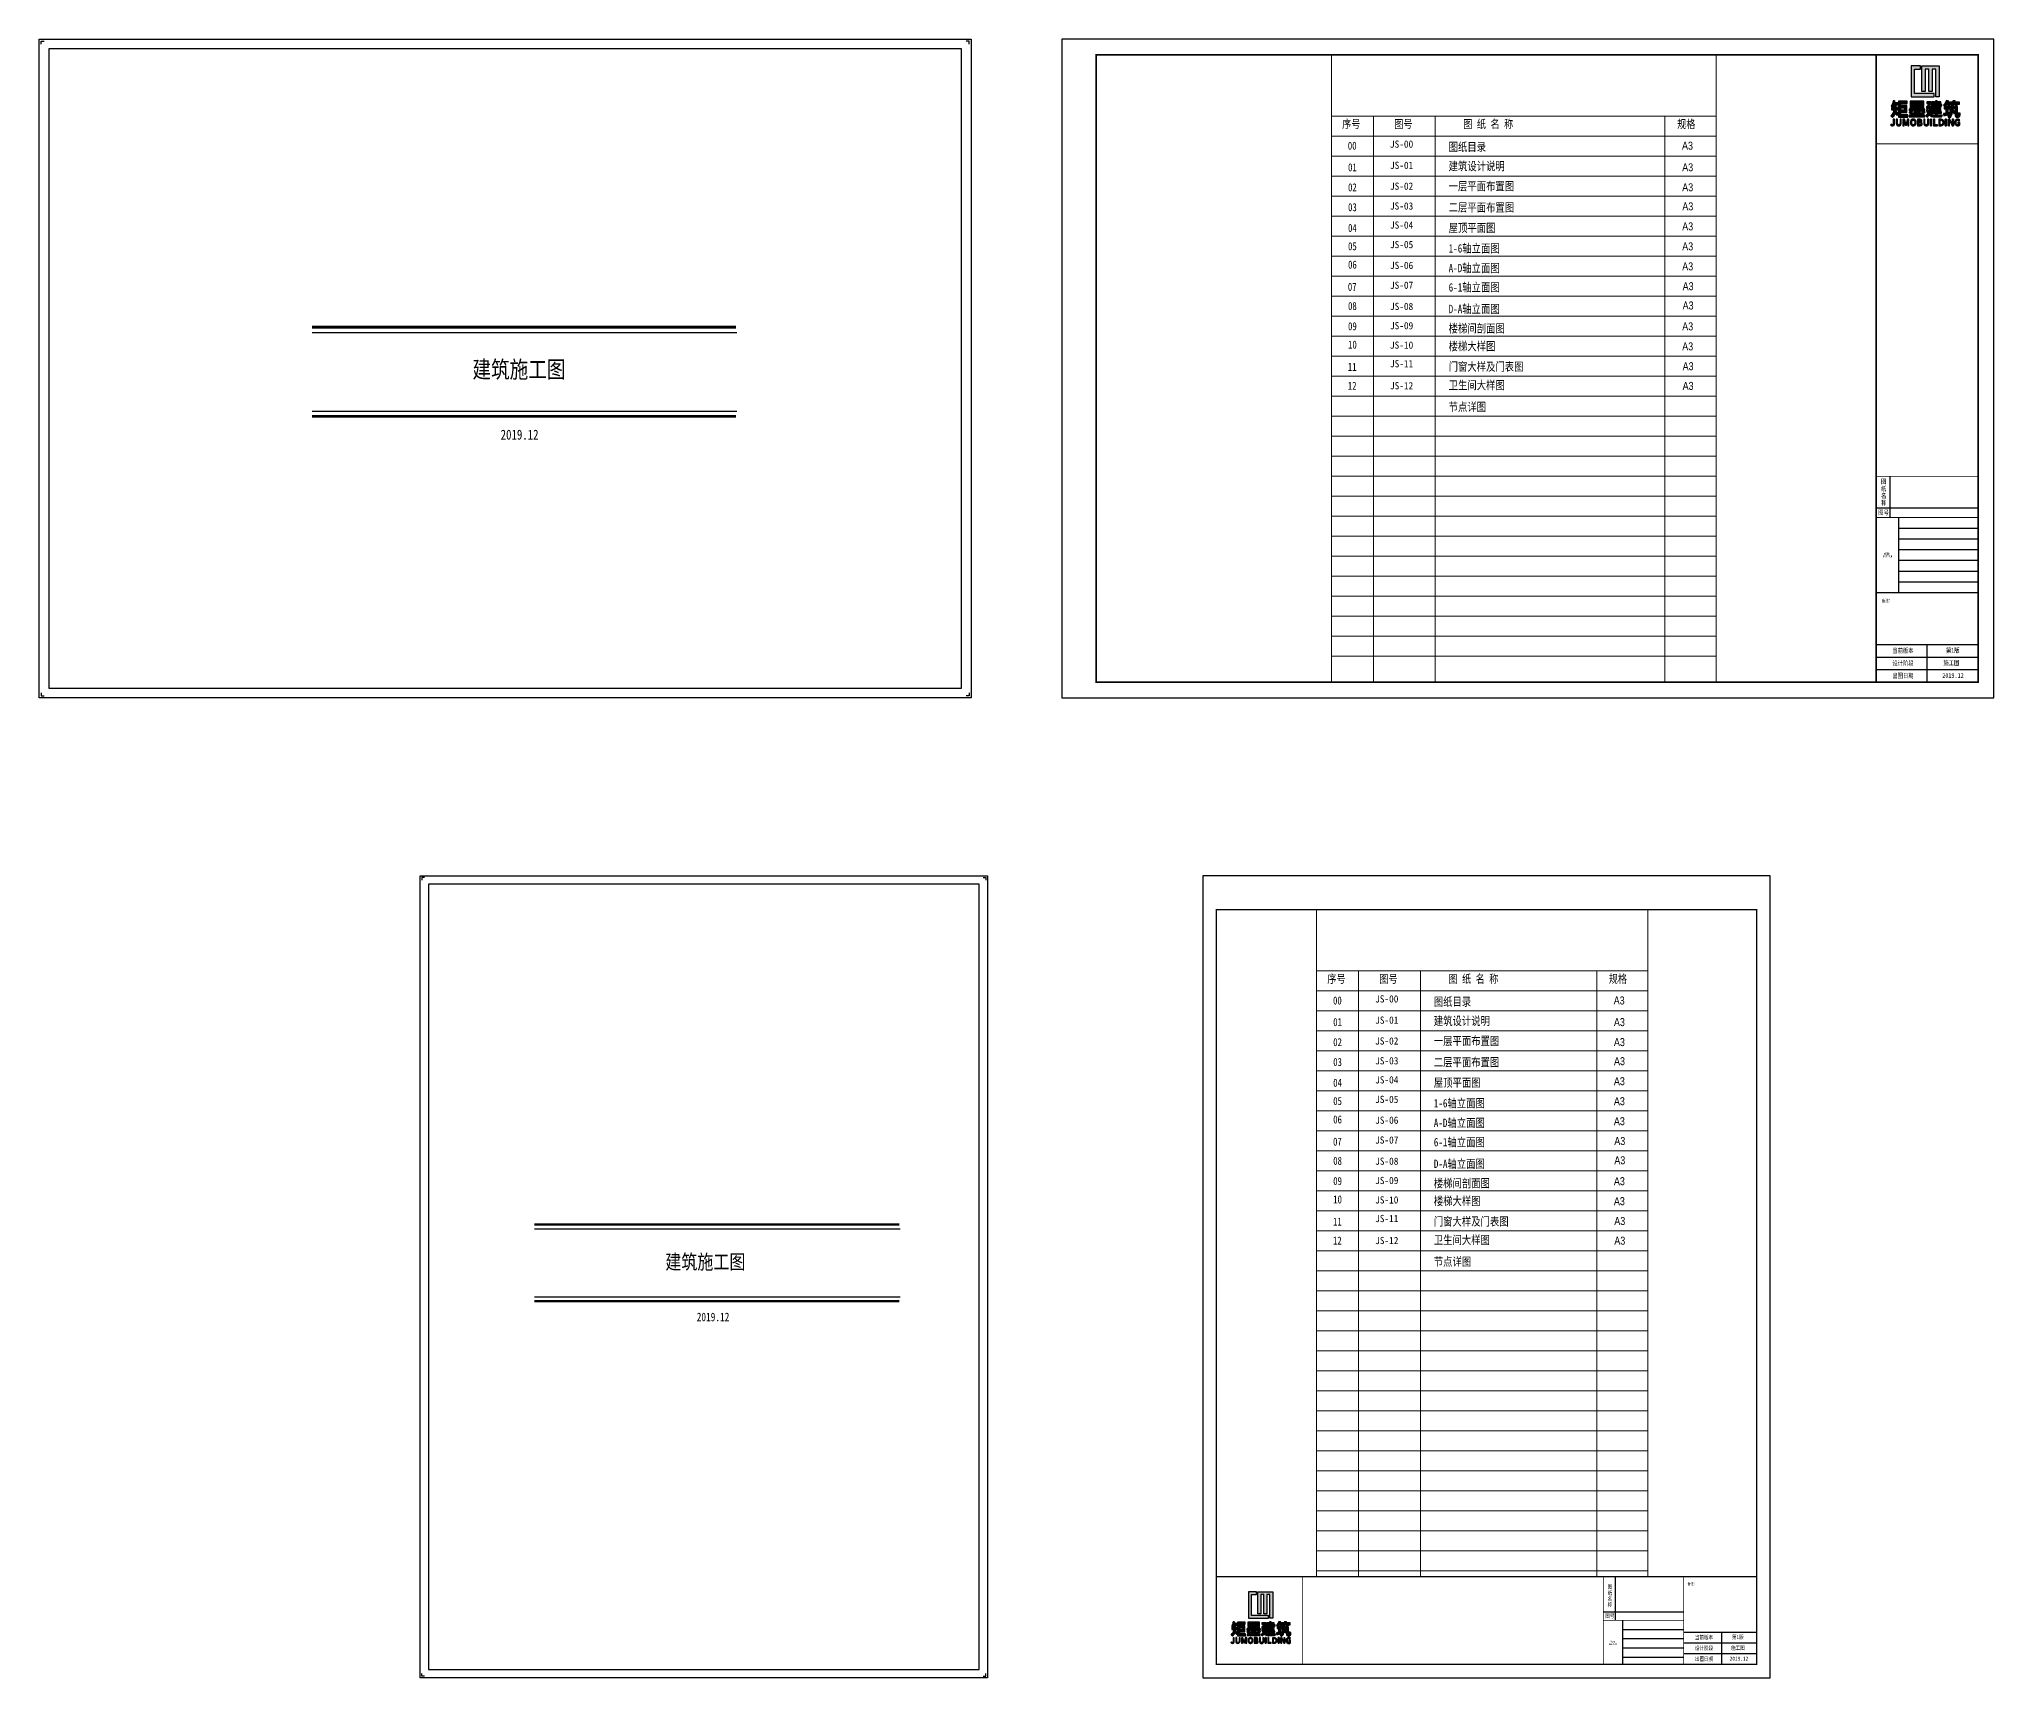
# Model space of a CAD drawing. Header units: millimetres. Extents: x -807114 to 146922, y -468455 to -61603.
# Drawn here: x -671780 to -582954, y -153636 to -79130 of the extents above; entities that cross this region are included whole.
import ezdxf
from ezdxf.enums import TextEntityAlignment as Align

# ---------------------------------------------------------------- set-up
doc = ezdxf.new("R2010")
doc.units = ezdxf.units.MM
doc.header["$LTSCALE"] = 1000
for name, color, linetype in [('PUB_TEXT', 3, 'Continuous'), ('PUB_TITLE', 4, 'Continuous'), ('TK', 7, 'Continuous'), ('YH图签', 7, 'Continuous'), ('标注', 7, 'Continuous'), ('标注1', 7, 'Continuous'), ('装饰天花', 3, 'Continuous')]:
    doc.layers.add(name, color=color, linetype=linetype)
doc.styles.add('HZ', font='', dxfattribs={"width": 0.8})
doc.styles.add('style2', font='', dxfattribs={"width": 0.8, "height": 250})
doc.styles.add('ZDBOX', font='simsun.ttc', dxfattribs={"width": 0.7})
doc.styles.add('宋体', font='simsun.ttc', dxfattribs={"width": 0.8})
doc.styles.get('HZ').set_extended_font_data('NSimSun')
doc.styles.get('style2').set_extended_font_data('SimSun')

# ---------------------------------------------------------------- blocks, each defined once
blk = doc.blocks.new('rdfhdghkyouy')
h = blk.add_hatch(color=1)
h.dxf.hatch_style = 1
h.paths.add_polyline_path([(2159971.7, 406811.8), (2159998.1, 406811.8), (2159998.1, 406826.8), (2159956.5, 406826.8), (2159956.5, 406688.1), (2160060.7, 406688.1), (2160060.7, 406703), (2159971.7, 406703)])
h = blk.add_hatch(color=1)
h.dxf.hatch_style = 1
h.paths.add_polyline_path([(2160036.5, 406712), (2160051.7, 406712), (2160051.7, 406811.7), (2160067.7, 406811.7), (2160067.7, 406687.9), (2160083, 406687.9), (2160083, 406826.8), (2160005.4, 406826.8), (2160005.4, 406711.8), (2160020.5, 406711.8), (2160020.5, 406811.7), (2160036.5, 406811.7)])
h = blk.add_hatch(color=256)
h.dxf.hatch_style = 1
h.paths.add_polyline_path([(2159889.6, 406639), (2159889.6, 406651.5), (2159896.6, 406651.5), (2159896.6, 406660.4), (2159882.5, 406660.4, 0.075426), (2159884.5, 406668.2, 0.02828), (2159875.5, 406670.1, -0.101092), (2159866.7, 406645.4, 0.098123), (2159875.1, 406641.4, 0.05359), (2159879.3, 406651.5, -0.000618), (2159880.6, 406651.5), (2159880.6, 406639), (2159868.1, 406639), (2159868.1, 406629.1), (2159880.5, 406629.1, -0.17747), (2159864.8, 406601.7), (2159872.5, 406594.2, 0.125187), (2159885, 406612.1, -0.632942), (2159886.1, 406612.2, 0.035284), (2159893.2, 406602.9, 0.043167), (2159899.3, 406608.9), (2159899.3, 406611.4, -0.026646), (2159888.8, 406624.5, 0.19173), (2159889.4, 406629.1), (2159897.5, 406629.1), (2159897.5, 406639)])
h = blk.add_hatch(color=256)
h.dxf.hatch_style = 1
h.paths.add_polyline_path([(2159899.3, 406596.2), (2159941.3, 406596.2), (2159941.3, 406607), (2159910.1, 406607), (2159910.1, 406616.7), (2159937.6, 406616.7), (2159937.6, 406648.9), (2159910.1, 406648.9), (2159910.1, 406656.7), (2159939.4, 406656.7), (2159939.4, 406667.5), (2159899.3, 406667.5)])
h.paths.add_polyline_path([(2159910, 406638.1), (2159926.9, 406638.1), (2159926.9, 406627.4), (2159910, 406627.4)], flags=16)
h = blk.add_hatch(color=256)
h.dxf.hatch_style = 1
h.paths.add_polyline_path([(2159987.6, 406631.9), (2159987.6, 406635.4), (2160013.4, 406635.4), (2160013.4, 406640.7), (2159987.6, 406640.7), (2159987.6, 406644.3), (2160013.5, 406644.3), (2160013.5, 406667.4), (2159952.9, 406667.4), (2159952.9, 406644.3), (2159978.8, 406644.3), (2159978.8, 406640.8), (2159952.8, 406640.8), (2159952.8, 406635.4), (2159978.7, 406635.4), (2159978.7, 406631.9), (2159947.6, 406631.9), (2159947.5, 406625.6), (2159955.5, 406625.6), (2159947.1, 406617.4), (2159953.6, 406610.7), (2159956.3, 406613.2), (2159956.3, 406607.8), (2159978.7, 406607.8), (2159978.7, 406604.2), (2159948.3, 406604.2), (2159948.3, 406597.1), (2160017.8, 406597.1), (2160017.8, 406604.3), (2159987.6, 406604.3), (2159987.6, 406607.7), (2160010.7, 406607.7), (2160010.7, 406614), (2159987.7, 406614), (2159987.7, 406618.5), (2159977.9, 406618.5), (2159975.7, 406625.6), (2159991.1, 406625.6), (2159987.1, 406623.1), (2159991.6, 406615.7), (2159998.4, 406619.9), (2159994.8, 406625.6), (2160007.1, 406625.6), (2160003.9, 406622.4), (2160013, 406611.8), (2160019.1, 406618.4), (2160011.7, 406625.6), (2160018.8, 406625.6), (2160018.8, 406631.9)])
h.paths.add_polyline_path([(2159974.1, 406625.6), (2159968.3, 406624.2), (2159970.9, 406615.5), (2159977.6, 406617.6), (2159978.6, 406617.6), (2159978.6, 406614.1), (2159957.3, 406614.1), (2159957.3, 406614.9), (2159963.3, 406622.4), (2159959, 406625.6)], flags=16)
h.paths.add_polyline_path([(2159987.6, 406650.6), (2159987.6, 406660.3), (2159995.6, 406660.3), (2159995.6, 406659.4), (2159990, 406654), (2159992.9, 406651.4), (2159992.9, 406650.6)], flags=16)
h.paths.add_polyline_path([(2159978.6, 406650.5), (2159973.4, 406650.5), (2159973.4, 406651.7), (2159976.6, 406654.5), (2159970.6, 406659.5), (2159970.6, 406660.4), (2159978.6, 406660.4)], flags=16)
h.paths.add_polyline_path([(2159998.3, 406650.6), (2159998.3, 406651.5), (2160002.7, 406656), (2159999.2, 406659.5), (2159999.2, 406660.4), (2160004.5, 406660.4), (2160004.5, 406650.6)], flags=16)
h.paths.add_polyline_path([(2159968.9, 406650.6), (2159961.8, 406650.6), (2159961.8, 406660.3), (2159966.9, 406660.3), (2159966.9, 406659.4), (2159963.9, 406657), (2159968.9, 406652.3)], flags=16)
h = blk.add_hatch(color=256)
h.dxf.hatch_style = 1
h.paths.add_polyline_path([(2160048.2, 406632), (2160048.2, 406642.5), (2160036.5, 406642.5), (2160036.5, 406643.4), (2160048.2, 406656), (2160048.2, 406664.8), (2160026.7, 406664.8), (2160026.7, 406656.8), (2160038.4, 406656.8), (2160038.4, 406655.9), (2160025.9, 406642.5), (2160025.9, 406634.5), (2160040.2, 406634.5), (2160040.2, 406632.3, -0.094714), (2160036.7, 406622.6, -0.697354), (2160035.8, 406622.6, 0.000076), (2160031.4, 406631.9), (2160025.4, 406628.7, 0.101136), (2160031.5, 406614, -0.613145), (2160031.3, 406612.1, -0.034324), (2160022.2, 406602.3, 0.063835), (2160029.3, 406595.2, 0.053493), (2160037.4, 406604.9, -0.6157), (2160038.6, 406605.1, 0.207786), (2160060.8, 406597.4), (2160094.1, 406597.4, 0.26103), (2160097.2, 406605.5), (2160057.5, 406605.5, -0.163358), (2160042.8, 406611.7, -0.39359), (2160042.4, 406614.5, 0.079801)])
h = blk.add_hatch(color=256)
h.dxf.hatch_style = 1
h.paths.add_polyline_path([(2160073.1, 406631.8), (2160073.1, 406635.3), (2160091, 406635.3), (2160091, 406646.1), (2160095.6, 406646.1), (2160095.6, 406653.2), (2160090.9, 406653.2), (2160090.9, 406664.7), (2160074.2, 406664.7), (2160074.2, 406669.2), (2160066, 406669.2), (2160066, 406664.7), (2160051.8, 406664.7), (2160051.8, 406657.6), (2160066.1, 406657.6), (2160066.1, 406653.2), (2160049.1, 406653.2), (2160049.1, 406646), (2160066, 406646), (2160066, 406642.5), (2160051.7, 406642.5), (2160051.7, 406635.6), (2160066, 406635.6), (2160066, 406631.8), (2160051.8, 406631.8), (2160051.8, 406623.8), (2160065.9, 406623.8), (2160065.9, 406620.4), (2160047.3, 406620.4), (2160047.3, 406613.1), (2160065.9, 406613.1), (2160065.9, 406607.8), (2160073.3, 406607.8), (2160073.3, 406613.1), (2160093.7, 406613.1), (2160093.7, 406620.3), (2160073.1, 406620.3), (2160073.1, 406623.9), (2160091, 406623.9), (2160091, 406631.8)])
h.paths.add_polyline_path([(2160073.2, 406642.5), (2160073.2, 406646.1), (2160082.8, 406646.1), (2160082.8, 406642.5)], flags=16)
h.paths.add_polyline_path([(2160073.1, 406653.3), (2160073.1, 406657.6), (2160082.8, 406657.6), (2160082.8, 406653.3)], flags=16)
h = blk.add_hatch(color=256)
h.dxf.hatch_style = 1
h.paths.add_polyline_path([(2160122.1, 406633.7), (2160129.2, 406633.7), (2160129.2, 406643.4), (2160106.1, 406643.4), (2160106.1, 406633.6), (2160113.2, 406633.6), (2160113.2, 406613.7, -0.0265), (2160102.5, 406611.9, 0.097106), (2160103.4, 406602.3, -0.005713), (2160129.2, 406607.1, 0.05), (2160129.3, 406616.5, 0.024926), (2160123, 406615, -0.515318), (2160122.1, 406615.5)])
h.paths.add_polyline_path([(2160164, 406643.4), (2160132.9, 406643.4), (2160132.9, 406614.9, -0.1854), (2160122.3, 406599.4, 0.144295), (2160129.6, 406593.4, 0.244594), (2160142.6, 406615.8), (2160142.6, 406622), (2160143.5, 406622), (2160150.1, 406611.1), (2160154.2, 406615.8), (2160155.2, 406615.8), (2160155.2, 406602.9, 0.365184), (2160160.4, 406596.2), (2160170.6, 406596.2, 0.348371), (2160177.2, 406604.6), (2160177.2, 406613.1, 0.011482), (2160169.4, 406615.8), (2160169.4, 406612.2), (2160168.3, 406612.2), (2160168.3, 406606, -0.574481), (2160164, 406606.5)])
h.paths.add_polyline_path([(2160142.7, 406634.5), (2160155.1, 406634.5), (2160155.1, 406620.2), (2160154.2, 406620.2), (2160147.7, 406629.4), (2160144.4, 406626.5), (2160142.7, 406626.5)], flags=16)
h.paths.add_polyline_path([(2160174.7, 406663.9), (2160153.4, 406663.9, 0.07162), (2160154.8, 406669.2, 0.023398), (2160145.3, 406670, -0.080777), (2160140.6, 406658.7), (2160139.9, 406658.7), (2160139.9, 406664.1), (2160122.5, 406664.1, 0.117099), (2160124.9, 406668.9, -0.03015), (2160114.9, 406670.9, -0.103994), (2160102.7, 406650.1, 0.130817), (2160110.2, 406644, 0.122166), (2160116.8, 406653.9), (2160120.3, 406653.9, 0.044245), (2160123.2, 406645.1, 0.137588), (2160131.5, 406647.7, -0.103032), (2160129.3, 406654), (2160138.3, 406654), (2160138.3, 406653.4, -0.005915), (2160135.5, 406649.3, 0.08158), (2160144.3, 406645.8, 0.192586), (2160148, 406654.1), (2160153.2, 406654.1, 0.071285), (2160157.1, 406645.4, 0.167739), (2160165.3, 406647.5, -0.147898), (2160162.2, 406654.1), (2160174.7, 406654.1)])
h = blk.add_hatch(color=256)
h.dxf.hatch_style = 1
h.paths.add_polyline_path([(2159876.2, 406565, -0.864465), (2159867.9, 406564.8), (2159864.1, 406561.2, 0.640771), (2159881.6, 406562.6), (2159881.6, 406586.4), (2159876.2, 406586.4)])
h = blk.add_hatch(color=256)
h.dxf.hatch_style = 1
h.paths.add_polyline_path([(2159911.8, 406566.5), (2159911.8, 406586.4), (2159906.5, 406586.4), (2159906.5, 406566.9, -1.009966), (2159894.9, 406566.8), (2159894.9, 406586.5), (2159889.5, 406586.5), (2159889.5, 406567.8, 0.977216)])
h = blk.add_hatch(color=256)
h.dxf.hatch_style = 1
h.paths.add_polyline_path([(2159932.4, 406566.9), (2159926.2, 406586.4), (2159919.7, 406586.4), (2159919.7, 406557.1), (2159925.2, 406557.1), (2159925.2, 406576.5), (2159926, 406576.5), (2159931.3, 406559.8), (2159935.1, 406559.8), (2159941, 406578.5), (2159941.2, 406578.5), (2159941.2, 406557), (2159946.6, 406557), (2159946.6, 406586.5), (2159940.2, 406586.5), (2159934.2, 406566.9)])
h = blk.add_hatch(color=256)
h.dxf.hatch_style = 1
h.paths.add_polyline_path([(2159964.3, 406556.1), (2159969, 406556.1, 0.298348), (2159978.7, 406566.2), (2159978.7, 406577.1, 0.364292), (2159968, 406587.2), (2159964.4, 406587.2, 0.350695), (2159953.7, 406577.3), (2159953.7, 406565.9, 0.26696)])
h.paths.add_polyline_path([(2159959.1, 406567.7), (2159959.1, 406576.1, -0.250076), (2159964.4, 406582.3), (2159968, 406582.3, -0.285743), (2159973.3, 406576.1), (2159973.3, 406567.7, -0.285743), (2159968, 406561.5), (2159964.4, 406561.5, -0.250076)], flags=16)
h = blk.add_hatch(color=256)
h.dxf.hatch_style = 1
h.paths.add_polyline_path([(2160002.1, 406572.3), (2160002.1, 406573.8, 0.826888), (2159997.4, 406586.6), (2159985.9, 406586.6), (2159985.9, 406557.1), (2159997.4, 406557.1, 0.912972)])
h.paths.add_polyline_path([(2159999.8, 406561.5), (2159991.2, 406561.5), (2159991.2, 406570.4), (2160000, 406570.4, -0.432832)], flags=16)
h.paths.add_polyline_path([(2159999.1, 406574.9), (2159991.2, 406574.9), (2159991.2, 406582), (2159999, 406582, -0.583472)], flags=16)
h = blk.add_hatch(color=256)
h.dxf.hatch_style = 1
h.paths.add_polyline_path([(2160028.9, 406556.7, 0.366868), (2160035.7, 406566.7), (2160035.7, 406586.4), (2160030.3, 406586.4), (2160030.3, 406566.7, -0.36078), (2160028, 406562, -0.268116), (2160021.6, 406562.1, -0.217237), (2160018.8, 406566.7), (2160018.8, 406586.5), (2160013.4, 406586.5), (2160013.4, 406567.9, 0.336908), (2160020.8, 406556.6, 0.089531)])
h = blk.add_hatch(color=256)
h.dxf.hatch_style = 1
h.paths.add_polyline_path([(2160049.1, 406586.5), (2160043.7, 406586.5), (2160043.7, 406557), (2160049.1, 406557)])
h = blk.add_hatch(color=256)
h.dxf.hatch_style = 1
h.paths.add_polyline_path([(2160063.3, 406561.5), (2160063.3, 406586.5), (2160058, 406586.5), (2160058, 406557.1), (2160074.9, 406557.1), (2160074.9, 406561.5)])
h = blk.add_hatch(color=256)
h.dxf.hatch_style = 1
h.paths.add_polyline_path([(2160091.8, 406557, 0.327653), (2160104.3, 406566.3, 0.052451), (2160104.3, 406576.9, 0.343572), (2160091.8, 406586.4), (2160081.9, 406586.4), (2160081.9, 406557)])
h.paths.add_polyline_path([(2160087.4, 406561.5), (2160087.4, 406582), (2160093.5, 406582, -0.193939), (2160098.8, 406575.1, -0.007348), (2160098.9, 406567.5, -0.192736), (2160093.5, 406561.5)], flags=16)
h = blk.add_hatch(color=256)
h.dxf.hatch_style = 1
h.paths.add_polyline_path([(2160110.6, 406556.9), (2160115.9, 406556.9), (2160115.9, 406586.5), (2160110.6, 406586.5)])
h = blk.add_hatch(color=256)
h.dxf.hatch_style = 1
h.paths.add_polyline_path([(2160141.7, 406565.9), (2160141, 406565.9), (2160131.1, 406586.5), (2160124.8, 406586.5), (2160124.8, 406557), (2160130.2, 406557), (2160130.2, 406578.4), (2160130.9, 406578.4), (2160141.8, 406557.2), (2160147.1, 406557.2), (2160147.1, 406586.4), (2160141.7, 406586.4)])
h = blk.add_hatch(color=256)
h.dxf.hatch_style = 1
h.paths.add_polyline_path([(2160176.5, 406559.8), (2160176.5, 406573.1), (2160166.7, 406573.1), (2160166.7, 406568.6), (2160172, 406568.6), (2160172, 406561.5, -0.413609), (2160159.6, 406567.7), (2160159.6, 406576.4, -0.631574), (2160173.5, 406579.9), (2160176.5, 406583.6, 0.61009), (2160154.1, 406576), (2160154.1, 406566.7, 0.585231)])
for p, q in [((2159864.8, 406601.7), (2159872.5, 406594.2)), ((2159955.5, 406625.6), (2159947.1, 406617.4)), ((2159957.3, 406614.9), (2159963.3, 406622.4)), ((2159999.1, 406574.9), (2159991.2, 406574.9)), ((2160000, 406570.4), (2159991.2, 406570.4)), ((2160113.2, 406633.6), (2160113.2, 406613.7)), ((2160122.1, 406633.7), (2160122.1, 406615.5)), ((2160124.8, 406557), (2160124.8, 406586.5)), ((2160132.9, 406614.9), (2160132.9, 406643.4)), ((2160147.1, 406586.4), (2160147.1, 406557.2)), ((2160164, 406643.4), (2160164, 406606.5))]:
    blk.add_line(p, q)
for points in [[(2160060.7, 406687.7), (2160060.7, 406703), (2159971.7, 406703), (2159971.7, 406811.8), (2159998.1, 406811.8), (2159998.1, 406826.8), (2159956.5, 406826.8), (2159956.5, 406688.1), (2160060.4, 406688.1)], [(2160083.1, 406687.9), (2160067.7, 406687.9), (2160067.7, 406811.7), (2160051.7, 406811.7), (2160051.7, 406712), (2160036.5, 406712), (2160036.5, 406811.7), (2160020.5, 406811.7), (2160020.5, 406711.8), (2160005.4, 406711.8), (2160005.4, 406826.8), (2160083, 406826.8), (2160083, 406687.9)]]:
    blk.add_lwpolyline(points)
for points in [[(2159888.8, 406624.5, 0.19173), (2159889.4, 406629.1), (2159897.5, 406629.1), (2159897.5, 406639), (2159889.6, 406639), (2159889.6, 406651.5), (2159896.6, 406651.5), (2159896.6, 406660.4), (2159882.5, 406660.4, 0.075426), (2159884.5, 406668.2, 0.02828), (2159875.5, 406670.1, -0.101092), (2159866.7, 406645.4, 0.098123), (2159875.1, 406641.4, 0.05359), (2159879.3, 406651.5, -0.000618), (2159880.6, 406651.5), (2159880.6, 406639), (2159868.1, 406639), (2159868.1, 406629.1), (2159880.5, 406629.1, -0.17747), (2159864.8, 406601.7), (2159872.5, 406594.2, 0.125187), (2159885, 406612.1, -0.632942), (2159886.1, 406612.2, 0.035284), (2159893.2, 406602.9, 0.043167), (2159899.3, 406608.9), (2159899.3, 406611.4, -0.026646)], [(2160048.2, 406632), (2160048.2, 406642.5), (2160036.5, 406642.5), (2160036.5, 406643.4), (2160048.2, 406656), (2160048.2, 406664.8), (2160026.7, 406664.8), (2160026.7, 406656.8), (2160038.4, 406656.8), (2160038.4, 406655.9), (2160025.9, 406642.5), (2160025.9, 406634.5), (2160040.2, 406634.5), (2160040.2, 406632.3, -0.094714), (2160036.7, 406622.6, -0.697358), (2160035.8, 406622.6, 0.000076), (2160031.4, 406631.9), (2160025.4, 406628.7, 0.101136), (2160031.5, 406614, -0.613145), (2160031.3, 406612.1, -0.034324), (2160022.2, 406602.3, 0.063835), (2160029.3, 406595.2, 0.053493), (2160037.4, 406604.9, -0.6157), (2160038.6, 406605.1, 0.207786), (2160060.8, 406597.4), (2160094.1, 406597.4, 0.26103), (2160097.2, 406605.5), (2160057.5, 406605.5, -0.163358), (2160042.8, 406611.7, -0.335218), (2160042.2, 406614.2, 0.081667)], [(2160174.7, 406663.9), (2160153.4, 406663.9, 0.07162), (2160154.8, 406669.2, 0.023398), (2160145.3, 406670, -0.080777), (2160140.6, 406658.7), (2160139.9, 406658.7), (2160139.9, 406664.1), (2160122.5, 406664.1, 0.117099), (2160124.9, 406668.9, -0.03015), (2160114.9, 406670.9, -0.103994), (2160102.7, 406650.1, 0.130817), (2160110.2, 406644, 0.122166), (2160116.8, 406653.9), (2160120.3, 406653.9, 0.044245), (2160123.2, 406645.1, 0.137588), (2160131.5, 406647.7, -0.103032), (2160129.3, 406654), (2160138.3, 406654), (2160138.3, 406653.4, -0.005915), (2160135.5, 406649.3, 0.08158), (2160144.3, 406645.8, 0.192586), (2160148, 406654.1), (2160153.2, 406654.1, 0.071285), (2160157.1, 406645.4, 0.167739), (2160165.3, 406647.5, -0.147898), (2160162.2, 406654.1), (2160174.7, 406654.1)], [(2159881.6, 406586.4), (2159876.2, 406586.4), (2159876.2, 406565, -0.864465), (2159867.9, 406564.8), (2159864.1, 406561.2, 0.640771), (2159881.6, 406562.6)], [(2159894.9, 406566.8), (2159894.9, 406586.5), (2159889.5, 406586.5), (2159889.5, 406567.8, 0.977216), (2159911.8, 406566.5), (2159911.8, 406586.4), (2159906.5, 406586.4), (2159906.5, 406566.7, -0.98776)], [(2159978.7, 406566.2), (2159978.7, 406577.1, 0.364292), (2159968, 406587.2), (2159964.4, 406587.2, 0.350695), (2159953.7, 406577.3), (2159953.7, 406565.9, 0.26696), (2159964.3, 406556.1), (2159969, 406556.1, 0.298348)], [(2159959.1, 406567.7), (2159959.1, 406576.1, -0.250076), (2159964.4, 406582.3), (2159968, 406582.3, -0.285743), (2159973.3, 406576.1), (2159973.3, 406567.7, -0.285743), (2159968, 406561.5), (2159964.4, 406561.5, -0.250076)], [(2160002.1, 406572.3), (2160002.1, 406573.8, 0.826888), (2159997.4, 406586.6), (2159985.9, 406586.6), (2159985.9, 406557.1), (2159997.4, 406557.1, 0.912972)], [(2159999.1, 406574.9), (2159991.2, 406574.9), (2159991.2, 406582), (2159999, 406582, -0.583472)], [(2159999.8, 406561.5), (2159991.2, 406561.5), (2159991.2, 406570.4), (2160000, 406570.4, -0.432832)], [(2160035.7, 406566.7), (2160035.7, 406586.4), (2160030.3, 406586.4), (2160030.3, 406566.7, -0.36078), (2160028, 406562, -0.268116), (2160021.6, 406562.1, -0.217237), (2160018.8, 406566.7), (2160018.8, 406586.5), (2160013.4, 406586.5), (2160013.4, 406567.9, 0.336908), (2160020.8, 406556.6, 0.089531), (2160028.9, 406556.7, 0.366868)], [(2160104.3, 406566.3, 0.052451), (2160104.3, 406576.9, 0.343572), (2160091.8, 406586.4), (2160081.9, 406586.4), (2160081.9, 406557), (2160091.8, 406557, 0.327653)], [(2160087.4, 406582), (2160093.5, 406582, -0.193939), (2160098.8, 406575.1, -0.007348), (2160098.9, 406567.5, -0.192736), (2160093.5, 406561.5), (2160087.4, 406561.5)], [(2160129.2, 406643.4), (2160106.1, 406643.4), (2160106.1, 406633.6), (2160113.2, 406633.6), (2160113.2, 406613.7, -0.0265), (2160102.5, 406611.9, 0.097106), (2160103.4, 406602.3, -0.005713), (2160129.2, 406607.1, 0.05), (2160129.3, 406616.5, 0.024926), (2160123, 406615, -0.515318), (2160122.1, 406615.5), (2160122.1, 406633.7), (2160129.2, 406633.7)], [(2160142.6, 406622), (2160143.5, 406622), (2160150.1, 406611.1), (2160154.2, 406615.8), (2160155.2, 406615.8), (2160155.2, 406602.9, 0.365184), (2160160.4, 406596.2), (2160170.6, 406596.2, 0.348371), (2160177.2, 406604.6), (2160177.2, 406613.1, 0.011482), (2160169.4, 406615.8), (2160169.4, 406612.2), (2160168.3, 406612.2), (2160168.3, 406606, -0.574481), (2160164, 406606.5), (2160164, 406643.4), (2160132.9, 406643.4), (2160132.9, 406614.9, -0.1854), (2160122.3, 406599.4, 0.144295), (2160129.6, 406593.4, 0.244594), (2160142.6, 406615.8)], [(2160159.6, 406567.7), (2160159.6, 406576.4, -0.631574), (2160173.5, 406579.9), (2160176.5, 406583.6, 0.61009), (2160154.1, 406576), (2160154.1, 406566.7, 0.585231), (2160176.5, 406559.8), (2160176.5, 406573.1), (2160166.7, 406573.1), (2160166.7, 406568.6), (2160172, 406568.6), (2160172, 406561.5, -0.413609)]]:
    blk.add_lwpolyline(points, format="xyb", close=True)
for points in [[(2159939.4, 406656.7), (2159939.4, 406667.5), (2159899.3, 406667.5), (2159899.3, 406596.2), (2159941.3, 406596.2), (2159941.3, 406607), (2159910.1, 406607), (2159910.1, 406616.7), (2159937.6, 406616.7), (2159937.6, 406648.9), (2159910.1, 406648.9), (2159910.1, 406656.7)], [(2159937.6, 406648.9), (2159910.1, 406648.9), (2159910.1, 406656.7), (2159939.4, 406656.7), (2159939.4, 406667.5), (2159899.3, 406667.5), (2159899.3, 406596.2), (2159941.3, 406596.2), (2159941.3, 406607), (2159910.1, 406607), (2159910.1, 406616.7), (2159937.6, 406616.7)], [(2160010.7, 406614), (2159987.7, 406614), (2159987.7, 406618.5), (2159977.9, 406618.5), (2159975.7, 406625.6), (2159991.1, 406625.6), (2159987.1, 406623.1), (2159991.6, 406615.7), (2159998.4, 406619.9), (2159994.8, 406625.6), (2160007.1, 406625.6), (2160003.9, 406622.4), (2160013, 406611.8), (2160019.1, 406618.4), (2160011.7, 406625.6), (2160018.8, 406625.6), (2160018.8, 406631.9), (2159987.6, 406631.9), (2159987.6, 406635.4), (2160013.4, 406635.4), (2160013.4, 406640.7), (2159987.6, 406640.7), (2159987.6, 406644.3), (2160013.5, 406644.3), (2160013.5, 406667.4), (2159952.9, 406667.4), (2159952.9, 406644.3), (2159978.8, 406644.3), (2159978.8, 406640.8), (2159952.8, 406640.8), (2159952.8, 406635.4), (2159978.7, 406635.4), (2159978.7, 406631.9), (2159947.6, 406631.9), (2159947.5, 406625.6), (2159955.5, 406625.6), (2159947.1, 406617.4), (2159953.6, 406610.7), (2159956.3, 406613.2), (2159956.3, 406607.8), (2159978.7, 406607.8), (2159978.7, 406604.2), (2159948.3, 406604.2), (2159948.3, 406597.1), (2160017.8, 406597.1), (2160017.8, 406604.3), (2159987.6, 406604.3), (2159987.6, 406607.7), (2160010.7, 406607.7)], [(2159968.9, 406650.6), (2159961.8, 406650.6), (2159961.8, 406660.3), (2159966.9, 406660.3), (2159966.9, 406659.4), (2159963.9, 406657), (2159968.9, 406652.3)], [(2159978.6, 406650.5), (2159973.4, 406650.5), (2159973.4, 406651.7), (2159976.6, 406654.5), (2159970.6, 406659.5), (2159970.6, 406660.4), (2159978.6, 406660.4)], [(2159987.6, 406650.6), (2159987.6, 406660.3), (2159995.6, 406660.3), (2159995.6, 406659.4), (2159990, 406654), (2159992.9, 406651.4), (2159992.9, 406650.6)], [(2159998.3, 406650.6), (2159998.3, 406651.5), (2160002.7, 406656), (2159999.2, 406659.5), (2159999.2, 406660.4), (2160004.5, 406660.4), (2160004.5, 406650.6)], [(2160091, 406646.1), (2160095.6, 406646.1), (2160095.6, 406653.2), (2160090.9, 406653.2), (2160090.9, 406664.7), (2160074.2, 406664.7), (2160074.2, 406669.2), (2160066, 406669.2), (2160066, 406664.7), (2160051.8, 406664.7), (2160051.8, 406657.6), (2160066.1, 406657.6), (2160066.1, 406653.2), (2160049.1, 406653.2), (2160049.1, 406646), (2160066, 406646), (2160066, 406642.5), (2160051.7, 406642.5), (2160051.7, 406635.6), (2160066, 406635.6), (2160066, 406631.8), (2160051.8, 406631.8), (2160051.8, 406623.8), (2160065.9, 406623.8), (2160065.9, 406620.4), (2160047.3, 406620.4), (2160047.3, 406613.1), (2160065.9, 406613.1), (2160065.9, 406607.8), (2160073.3, 406607.8), (2160073.3, 406613.1), (2160093.7, 406613.1), (2160093.7, 406620.3), (2160073.1, 406620.3), (2160073.1, 406623.9), (2160091, 406623.9), (2160091, 406631.8), (2160073.1, 406631.8), (2160073.1, 406635.3), (2160091, 406635.3)], [(2160073.1, 406657.6), (2160082.8, 406657.6), (2160082.8, 406653.3), (2160073.1, 406653.3)], [(2160073.1, 406653.3), (2160073.1, 406657.6), (2160082.8, 406657.6), (2160082.8, 406653.3)], [(2159910, 406638.1), (2159926.9, 406638.1), (2159926.9, 406627.4), (2159910, 406627.4)], [(2159910, 406627.4), (2159910, 406638.1), (2159926.9, 406638.1), (2159926.9, 406627.4)], [(2159925.2, 406576.5), (2159926, 406576.5), (2159931.3, 406559.8), (2159935.1, 406559.8), (2159941, 406578.5), (2159941.2, 406578.5), (2159941.2, 406557), (2159946.6, 406557), (2159946.6, 406586.5), (2159940.2, 406586.5), (2159934.2, 406566.9), (2159932.4, 406566.9), (2159926.2, 406586.4), (2159919.7, 406586.4), (2159919.7, 406557.1), (2159925.2, 406557.1)], [(2159978.6, 406614.1), (2159957.3, 406614.1), (2159957.3, 406614.9), (2159963.3, 406622.4), (2159959, 406625.6), (2159974.1, 406625.6), (2159968.3, 406624.2), (2159970.9, 406615.5), (2159977.6, 406617.6), (2159978.6, 406617.6)], [(2160043.7, 406586.5), (2160049.1, 406586.5), (2160049.1, 406557), (2160043.7, 406557)], [(2160049.1, 406586.5), (2160043.7, 406586.5), (2160043.7, 406557), (2160049.1, 406557)], [(2160063.3, 406586.5), (2160058, 406586.5), (2160058, 406557.1), (2160074.9, 406557.1), (2160074.9, 406561.5), (2160063.3, 406561.5)], [(2160073.2, 406646.1), (2160082.8, 406646.1), (2160082.8, 406642.5), (2160073.2, 406642.5)], [(2160073.2, 406642.5), (2160073.2, 406646.1), (2160082.8, 406646.1), (2160082.8, 406642.5)], [(2160110.6, 406586.5), (2160115.9, 406586.5), (2160115.9, 406556.9), (2160110.6, 406556.9)], [(2160115.9, 406586.5), (2160110.6, 406586.5), (2160110.6, 406556.9), (2160115.9, 406556.9)], [(2160130.2, 406578.4), (2160130.9, 406578.4), (2160141.8, 406557.2), (2160147.1, 406557.2), (2160147.1, 406586.4), (2160141.7, 406586.4), (2160141.7, 406565.9), (2160141, 406565.9), (2160131.1, 406586.5), (2160124.8, 406586.5), (2160124.8, 406557), (2160130.2, 406557)], [(2160142.7, 406626.5), (2160142.7, 406634.5), (2160155.1, 406634.5), (2160155.1, 406620.2), (2160154.2, 406620.2), (2160147.7, 406629.4), (2160144.4, 406626.5)]]:
    blk.add_lwpolyline(points, close=True)
for centre, radius, start, end in [((2159835.1, 406636.8), 46, 310.12493, 350.37904), ((2159843.4, 406627.8), 44.4, 310.85215, 339.42294), ((2160058.6, 406626.8), 29.5, 227.33005, 274.28295)]:
    blk.add_arc(centre, radius, start, end)
blk = doc.blocks.new('A$C23C51293')
for p, q in [((52800, 11500), (52800, 14125)), ((51900, 12125), (58400, 12125))]:
    blk.add_line(p, q)
at = {"const_width": 50}
for points in [[(51900, 35319), (58400, 35319)], [(51900, 14125), (58400, 14125)], [(51900, 11500), (58400, 11500)], [(51900, 6722), (58400, 6722)]]:
    blk.add_lwpolyline(points, dxfattribs=at)
at = {"layer": 'PUB_TITLE'}
for p, q in [((51900, 3400), (58400, 3400)), ((51900, 2600), (58400, 2600)), ((55150, 1000), (55150, 3400)), ((51900, 1800), (58400, 1800))]:
    blk.add_line(p, q, dxfattribs=at)
for points in [[(0, 0), (59400, 0), (59400, 42000), (0, 42000)], [(2191, 1000), (58400, 1000), (58400, 41000), (2191, 41000)]]:
    blk.add_lwpolyline(points, close=True, dxfattribs=at)
at = {"layer": 'PUB_TITLE', "const_width": 100}
blk.add_lwpolyline([(2191, 1000), (58400, 1000), (58400, 41000), (2191, 41000)], close=True, dxfattribs=at)
blk.add_lwpolyline([(51900, 1000), (51900, 41000)], dxfattribs=at)
at = {"layer": 'PUB_TITLE'}
blk.add_lwpolyline([(51900, 6722), (58400, 6722)], dxfattribs=at)
for points in [[(53314, 11500), (53314, 11500), (53314, 6752), (53314, 6752)], [(53314, 10817), (53314, 10817), (57102, 10817), (58400, 10817)], [(53314, 10135), (53314, 10135), (57102, 10135), (58400, 10135)], [(53314, 9452), (53314, 9452), (57102, 9452), (58400, 9452)], [(53314, 8770), (53314, 8770), (57102, 8770), (58400, 8770)], [(53314, 8087), (53314, 8087), (57102, 8087), (58400, 8087)], [(53314, 7405), (53314, 7405), (57102, 7405), (58400, 7405)]]:
    blk.add_open_spline(points, degree=3, dxfattribs=at)
at = {"xscale": 14.14285714285714, "yscale": 14.14285714285714, "zscale": 14.14285714285714}
blk.add_blockref('rdfhdghkyouy', (-30493832, -5713404), dxfattribs=at)
at = {"style": 'ZDBOX', "width": 0.8}
for s, height, p in [('图', 300, (52377, 13790)), ('称', 300, (52377, 12441)), ('纸', 300, (52377, 13338)), ('名', 300, (52377, 12901)), ('图号', 300, (52371, 11822)), ('备注：', 200, (52591, 6207))]:
    blk.add_text(s, height=height, dxfattribs=at).set_placement(p, align=Align.MIDDLE)
for s, p in [('当前版本', (52932, 2863)), ('第1版', (56343, 2876)), ('设计阶段', (52932, 2063)), ('出图日期', (52932, 1263)), ('2019.12', (56108, 1276)), ('施工图', (56186, 2076))]:
    blk.add_text(s, height=300, dxfattribs=at).set_placement(p)
at = {"layer": 'PUB_TEXT', "color": 8, "style": '宋体', "width": 0.7}
blk.add_text('REVISION', height=127.1, dxfattribs=at).set_placement((52328, 8911), align=Align.BOTTOM_LEFT)
at = {"layer": 'PUB_TEXT', "color": 8, "style": '宋体'}
blk.add_text('修改', height=127.1, dxfattribs=at).set_placement((52397, 9119))
blk = doc.blocks.new('G$CB05D023B')
for p, q in [((18755, 2624), (18755, 4604)), ((18203, 3008), (21854, 3008))]:
    blk.add_line(p, q)
at = {"const_width": 30.7}
for points in [[(4537, 4604), (4537, 614)], [(18194, 4604), (18194, 614)], [(21854, 4604), (21854, 614)], [(18203, 2624), (21854, 2624)]]:
    blk.add_lwpolyline(points, dxfattribs=at)
at = {"layer": 'PUB_TITLE'}
for p, q in [((21854, 2087), (25170, 2087)), ((23588, 614), (23588, 2087)), ((21854, 1596), (25170, 1596)), ((21854, 1596), (25170, 1596)), ((21854, 1105), (25170, 1105))]:
    blk.add_line(p, q, dxfattribs=at)
blk.add_lwpolyline([(0, 36466), (0, 0), (25784, 0), (25784, 36466)], close=True, dxfattribs=at)
at = {"layer": 'PUB_TITLE', "const_width": 61.4}
blk.add_lwpolyline([(614, 34931), (614, 614), (25170, 614), (25170, 34931)], close=True, dxfattribs=at)
blk.add_lwpolyline([(614, 4604), (25170, 4604)], dxfattribs=at)
at = {"layer": 'PUB_TITLE'}
blk.add_open_spline([(19071, 2624), (19071, 2624), (19071, 1470), (19071, 614)], degree=3, dxfattribs=at)
for points in [[(19071, 2205), (19071, 2205), (20385, 2205), (21181, 2205), (21181, 2205), (21630, 2205), (21854, 2205)], [(19071, 1786), (19071, 1786), (20385, 1786), (21181, 1786), (21181, 1786), (21630, 1786), (21854, 1786)], [(19071, 1367), (19071, 1367), (20385, 1367), (21181, 1367), (21181, 1367), (21630, 1367), (21854, 1367)], [(19071, 948), (19071, 948), (20385, 948), (21181, 948), (21181, 948), (21630, 948), (21854, 948)]]:
    blk.add_open_spline(points, degree=3, knots=[0, 0, 0, 0, 0.614019, 0.614019, 0.614019, 673.65089, 673.65089, 673.65089, 673.65089], dxfattribs=at)
at = {"xscale": 8.682400419043766, "yscale": 8.682400419043766, "zscale": 8.682400419043766}
blk.add_blockref('rdfhdghkyouy', (-18751530, -3528316), dxfattribs=at)
at = {"style": 'ZDBOX', "width": 0.8}
for s, height, p in [('纸', 184, (18496, 3866)), ('名', 184, (18496, 3598)), ('图', 184, (18496, 4144)), ('备注：', 122.8, (22234, 4288)), ('图号', 184.2, (18492, 2822)), ('称', 184, (18496, 3334))]:
    blk.add_text(s, height=height, dxfattribs=at).set_placement(p, align=Align.MIDDLE)
for s, p in [('当前版本', (22360, 1753)), ('第1版', (24043, 1766)), ('设计阶段', (22360, 1262)), ('出图日期', (22360, 771)), ('2019.12', (23941, 784)), ('施工图', (24000, 1275))]:
    blk.add_text(s, height=184.2, dxfattribs=at).set_placement(p)
at = {"layer": 'PUB_TEXT', "color": 8, "style": '宋体', "width": 0.7}
blk.add_text('REVISION', height=78, dxfattribs=at).set_placement((18466, 1474), align=Align.BOTTOM_LEFT)
at = {"layer": 'PUB_TEXT', "color": 8, "style": '宋体'}
blk.add_text('修改', height=78, dxfattribs=at).set_placement((18508, 1602))

msp = doc.modelspace()

# ---------------------------------------------------------------- linework, layer by layer
at = {"color": 2, "lineweight": 0}
for p, q in [((-613056.2, -108366.9), (-613056.2, -79843.6)), ((-613053.8, -107179.7), (-613053.8, -79843.6)), ((-595579.6, -79843.6), (-595579.6, -108366.9)), ((-613730, -149031.9), (-613730, -118704.9)), ((-613728, -142239.1), (-613728, -118704.9)), ((-598684.1, -118704.9), (-598684.1, -149031.9))]:
    msp.add_line(p, q, dxfattribs=at)
at = {"layer": 'TK', "color": 1}
for p, q in [((-671687.1, -79223.3), (-671547.1, -79223.3)), ((-671687.1, -79363.7), (-671687.1, -79223.3)), ((-629515.5, -79223.3), (-629655.5, -79223.3)), ((-629515.5, -79363.7), (-629515.5, -79223.3)), ((-671687.1, -108846.7), (-671687.1, -108987.1)), ((-671687.1, -108987.1), (-671547.1, -108987.1)), ((-629515.5, -108987.1), (-629655.5, -108987.1)), ((-629515.5, -108846.7), (-629515.5, -108987.1)), ((-654388.1, -117249.9), (-654388.1, -117370.4)), ((-654267.2, -117249.9), (-654388.1, -117249.9)), ((-628884.7, -117249.9), (-628763.9, -117249.9)), ((-628763.9, -117249.9), (-628763.9, -117370.4)), ((-654388.1, -153556.2), (-654388.1, -153435.7)), ((-654267.2, -153556.2), (-654388.1, -153556.2)), ((-628884.7, -153556.2), (-628763.9, -153556.2)), ((-628763.9, -153556.2), (-628763.9, -153435.7))]:
    msp.add_line(p, q, dxfattribs=at)
at = {"layer": 'TK', "color": 4}
for points in [[(-671780, -79130.3), (-629422.6, -79130.3), (-629422.6, -109080), (-671780, -109080)], [(-629864, -108638.6), (-629864, -79571.7), (-671338.6, -79571.7), (-671338.6, -108638.6)], [(-628683.9, -117169.9), (-628683.9, -153636.2), (-654468.1, -153636.2), (-654468.1, -117169.9)], [(-654088.1, -153256.2), (-629063.9, -153256.2), (-629063.9, -117549.9), (-654088.1, -117549.9)]]:
    msp.add_lwpolyline(points, close=True, dxfattribs=at)
at = {"layer": '标注1', "color": 4, "lineweight": 0}
for p, q in [((-613056.2, -82632.7), (-595579.6, -82632.7)), ((-611147.9, -83541.8), (-611147.9, -82632.7)), ((-608340.8, -83541.8), (-608340.8, -82632.7)), ((-597899.6, -83541.8), (-597899.6, -82632.7)), ((-613056.2, -83541.8), (-595579.6, -83541.8)), ((-611147.9, -86269.3), (-611147.9, -83541.8)), ((-608340.8, -87178.4), (-608340.8, -83541.8)), ((-597899.6, -86269.3), (-597899.6, -83541.8)), ((-613056.2, -84451), (-595579.6, -84451)), ((-613056.2, -85360.1), (-595579.6, -85360.1)), ((-613056.2, -86269.3), (-595579.6, -86269.3)), ((-611147.9, -108366.9), (-611147.9, -86253.6)), ((-597899.6, -108366.9), (-597899.6, -86269.3)), ((-613056.2, -87178.4), (-595579.6, -87178.4)), ((-608340.8, -108366.9), (-608340.8, -87178.4)), ((-613056.2, -88087.6), (-595579.6, -88087.6)), ((-613056.2, -88996.7), (-595579.6, -88996.7)), ((-613056.2, -89905.9), (-595579.6, -89905.9)), ((-613056.2, -89905.9), (-595579.6, -89905.9)), ((-613059.7, -90815), (-595583.2, -90815)), ((-613059.7, -90815), (-595583.2, -90815)), ((-613056.2, -91724.1), (-595579.6, -91724.1)), ((-613056.2, -91724.1), (-595579.6, -91724.1)), ((-613056.2, -92633.3), (-595579.6, -92633.3)), ((-613056.2, -92633.3), (-595579.6, -92633.3)), ((-613056.2, -93542.4), (-595579.6, -93542.4)), ((-613056.2, -93542.4), (-595579.6, -93542.4)), ((-613056.2, -94451.6), (-595579.6, -94451.6)), ((-613056.2, -94451.6), (-595579.6, -94451.6)), ((-613056.2, -95360.7), (-595579.6, -95360.7)), ((-613056.2, -96269.9), (-595579.6, -96269.9)), ((-613056.2, -96269.9), (-595579.6, -96269.9)), ((-613056.2, -97179), (-595579.6, -97179)), ((-613056.2, -98088.2), (-595579.6, -98088.2)), ((-613056.2, -98997.3), (-595579.6, -98997.3)), ((-613056.2, -99906.5), (-595579.6, -99906.5)), ((-613056.2, -100815.6), (-595579.6, -100815.6)), ((-595579.6, -101724.8), (-613056.2, -101724.8)), ((-613056.2, -102633.9), (-595579.6, -102633.9)), ((-613056.2, -103543.1), (-595579.6, -103543.1)), ((-613056.2, -103543.1), (-595579.6, -103543.1)), ((-613056.2, -104452.2), (-595579.6, -104452.2)), ((-613056.2, -105361.4), (-595579.6, -105361.4)), ((-613056.2, -106270.5), (-595579.6, -106270.5)), ((-613056.2, -107179.7), (-595579.6, -107179.7)), ((-613730, -121494), (-598684.1, -121494)), ((-611821.8, -122403.1), (-611821.8, -121494)), ((-609014.6, -122403.1), (-609014.6, -121494)), ((-601004.1, -122403.1), (-601004.1, -121494)), ((-613730, -122403.1), (-598684.1, -122403.1)), ((-611821.8, -125130.6), (-611821.8, -122403.1)), ((-609014.6, -126039.7), (-609014.6, -122403.1)), ((-601004.1, -125130.6), (-601004.1, -122403.1)), ((-613730, -123312.3), (-598684.1, -123312.3)), ((-613730, -124221.4), (-598684.1, -124221.4)), ((-613730, -125130.6), (-598684.1, -125130.6)), ((-611821.8, -149031.9), (-611821.8, -125114.9)), ((-601004.1, -149031.9), (-601004.1, -125130.6)), ((-613730, -126039.7), (-598684.1, -126039.7)), ((-609014.6, -149031.9), (-609014.6, -126039.7)), ((-613730, -126948.9), (-598684.1, -126948.9)), ((-613730, -127858), (-598684.1, -127858)), ((-613730, -128767.2), (-598684.1, -128767.2)), ((-613730, -128767.2), (-598684.1, -128767.2)), ((-613733.6, -129676.3), (-598687.7, -129676.3)), ((-613733.6, -129676.3), (-598687.7, -129676.3)), ((-613730, -130585.4), (-598684.1, -130585.4)), ((-613730, -130585.4), (-598684.1, -130585.4)), ((-613730, -131494.6), (-598684.1, -131494.6)), ((-613730, -131494.6), (-598684.1, -131494.6)), ((-613730, -132403.7), (-598684.1, -132403.7)), ((-613730, -132403.8), (-598684.1, -132403.8)), ((-613730, -133312.9), (-598684.1, -133312.9)), ((-613730, -133312.9), (-598684.1, -133312.9)), ((-613730, -134222.1), (-598684.1, -134222.1)), ((-613730, -135131.2), (-598684.1, -135131.2)), ((-613730, -135131.2), (-598684.1, -135131.2)), ((-613730, -136040.3), (-598684.1, -136040.3)), ((-613730, -136949.5), (-598684.1, -136949.5)), ((-613730, -137858.6), (-598684.1, -137858.6)), ((-613730, -138767.8), (-598684.1, -138767.8)), ((-613730, -139676.9), (-598684.1, -139676.9)), ((-598684.1, -140586.1), (-613730, -140586.1)), ((-613730, -141495.2), (-598684.1, -141495.2)), ((-613730, -142404.4), (-598684.1, -142404.4)), ((-613730, -142404.4), (-598684.1, -142404.4)), ((-613730, -143313.5), (-598684.1, -143313.5)), ((-613730, -144222.7), (-598684.1, -144222.7)), ((-613730, -145131.8), (-598684.1, -145131.8)), ((-613730, -146041), (-598684.1, -146041)), ((-613730, -146950.1), (-598684.1, -146950.1)), ((-613730, -147859.3), (-598684.1, -147859.3)), ((-613730, -148768.4), (-598684.1, -148768.4))]:
    msp.add_line(p, q, dxfattribs=at)
at = {"layer": '装饰天花', "color": 3}
for p, q in [((-659368.3, -92467.6), (-640074.8, -92467.6)), ((-659368.3, -96046.3), (-640074.8, -96046.3)), ((-649268.2, -133225.9), (-632657.9, -133225.9)), ((-649268.2, -136306.9), (-632657.9, -136306.9))]:
    msp.add_line(p, q, dxfattribs=at)
for points, const_width in [([(-659372.9, -92229), (-640108.8, -92229)], 129.1), ([(-659372.9, -96284.8), (-640108.8, -96284.8)], 129.1), ([(-649272.1, -133020.5), (-632687.3, -133020.5)], 111.2), ([(-649272.1, -136512.3), (-632687.3, -136512.3)], 111.2)]:
    msp.add_lwpolyline(points, dxfattribs=dict(at, const_width=const_width))

# ---------------------------------------------------------------- block references
at = {"color": 1}
msp.add_blockref('G$CB05D023B', (-618899.2, -153636.2), dxfattribs=at)
at = {"layer": 'YH图签', "color": 3, "xscale": 0.713082406870786, "yscale": 0.713082406870786, "zscale": 0.713082406870786}
msp.add_blockref('A$C23C51293', (-625311.3, -109080), dxfattribs=at)

# ---------------------------------------------------------------- texts
at = {"layer": '标注', "color": 8, "style": 'style2', "width": 0.8}
for s, p in [('00', (-612310.3, -84159.3)), ('01', (-612301.1, -85142.5)), ('02', (-612301.1, -86051.6)), ('03', (-612301.1, -86955.3)), ('04', (-612301.1, -87898.5)), ('05', (-612301.1, -88730.4)), ('06', (-612301.1, -89566.8)), ('07', (-612309.2, -90576.5)), ('08', (-612301.1, -91447.7)), ('09', (-612301.1, -92367)), ('10', (-612301.1, -93203.4)), ('11', (-612309.2, -94213.1)), ('12', (-612311.9, -95074.5)), ('00', (-612984.1, -123020.6)), ('01', (-612974.9, -124003.8)), ('02', (-612974.9, -124912.9)), ('03', (-612974.9, -125816.7)), ('04', (-612974.9, -126759.8)), ('05', (-612974.9, -127591.7)), ('06', (-612974.9, -128428.1)), ('07', (-612983.1, -129437.8)), ('08', (-612974.9, -130309.1)), ('09', (-612974.9, -131228.3)), ('10', (-612974.9, -132064.7)), ('11', (-612983.1, -133074.4)), ('12', (-612985.8, -133935.8))]:
    msp.add_text(s, height=363.66, dxfattribs=at).set_placement(p)
at = {"layer": '标注', "color": 8, "lineweight": 0}
for s, height, style, width, p in [('JS-00', 327.29, 'style2', 0.95, (-610397.4, -84068.9)), ('图纸目录', 379.34, 'HZ', 0.8, (-607730.6, -84224)), ('JS-01', 327.29, 'style2', 0.95, (-610397.4, -85033)), ('建筑设计说明', 379.34, 'style2', 0.8, (-607730.6, -85098.3)), ('JS-02', 327.29, 'style2', 0.95, (-610397.4, -85980.5)), ('一层平面布置图', 379.34, 'style2', 0.8, (-607730.6, -86007.2)), ('JS-03', 327.29, 'style2', 0.95, (-610397.4, -86881.8)), ('二层平面布置图', 379.34, 'style2', 0.8, (-607730.6, -86974.1)), ('JS-04', 327.29, 'style2', 0.95, (-610397.4, -87748.3)), ('屋顶平面图', 379.34, 'style2', 0.8, (-607730.6, -87903.9)), ('JS-05', 327.29, 'style2', 0.95, (-610397.4, -88635.1)), ('1-6轴立面图', 379.34, 'style2', 0.8, (-607730.6, -88836.5)), ('JS-06', 327.29, 'style2', 0.95, (-610397.4, -89582.5)), ('A-D轴立面图', 379.34, 'style2', 0.8, (-607730.6, -89731.7)), ('JS-07', 327.29, 'style2', 0.95, (-610397.4, -90483.5)), ('6-1轴立面图', 379.34, 'style2', 0.8, (-607730.6, -90607)), ('JS-08', 327.29, 'style2', 0.95, (-610397.4, -91446.1)), ('D-A轴立面图', 379.34, 'style2', 0.8, (-607730.6, -91591.2)), ('JS-09', 327.29, 'style2', 0.95, (-610397.4, -92322.9)), ('楼梯间剖面图', 379.34, 'style2', 0.8, (-607730.6, -92475.1)), ('JS-10', 327.29, 'style2', 0.95, (-610397.4, -93206.8)), ('楼梯大样图', 379.34, 'style2', 0.8, (-607730.6, -93284.9)), ('JS-11', 327.29, 'style2', 0.95, (-610397.4, -94053)), ('门窗大样及门表图', 379.34, 'style2', 0.8, (-607730.6, -94214.7)), ('JS-12', 327.29, 'style2', 0.95, (-610397.4, -95053.2)), ('卫生间大样图', 379.34, 'style2', 0.8, (-607730.6, -95054.5)), ('节点详图', 379.34, 'style2', 0.8, (-607730.6, -96042.4)), ('JS-00', 327.29, 'style2', 0.95, (-611071.3, -122930.2)), ('图纸目录', 379.34, 'style2', 0.8, (-608404.4, -123085.3)), ('JS-01', 327.29, 'style2', 0.95, (-611071.3, -123894.4)), ('建筑设计说明', 379.34, 'style2', 0.8, (-608404.4, -123959.6)), ('JS-02', 327.29, 'style2', 0.95, (-611071.3, -124841.8)), ('一层平面布置图', 379.34, 'style2', 0.8, (-608404.4, -124868.5)), ('JS-03', 327.29, 'style2', 0.95, (-611071.3, -125743.1)), ('二层平面布置图', 379.34, 'style2', 0.8, (-608404.4, -125835.4)), ('JS-04', 327.29, 'style2', 0.95, (-611071.3, -126609.7)), ('屋顶平面图', 379.34, 'style2', 0.8, (-608404.4, -126765.2)), ('JS-05', 327.29, 'style2', 0.95, (-611071.3, -127496.4)), ('1-6轴立面图', 379.34, 'style2', 0.8, (-608404.4, -127697.9)), ('JS-06', 327.29, 'style2', 0.95, (-611071.3, -128443.8)), ('A-D轴立面图', 379.34, 'style2', 0.8, (-608404.4, -128593)), ('JS-07', 327.29, 'style2', 0.95, (-611071.3, -129344.8)), ('6-1轴立面图', 379.34, 'style2', 0.8, (-608404.4, -129468.3)), ('JS-08', 327.29, 'style2', 0.95, (-611071.3, -130307.4)), ('D-A轴立面图', 379.34, 'style2', 0.8, (-608404.4, -130452.5)), ('JS-09', 327.29, 'style2', 0.95, (-611071.3, -131184.2)), ('楼梯间剖面图', 379.34, 'style2', 0.8, (-608404.4, -131336.4)), ('JS-10', 327.29, 'style2', 0.95, (-611071.3, -132068.1)), ('楼梯大样图', 379.34, 'style2', 0.8, (-608404.4, -132146.2)), ('JS-11', 327.29, 'style2', 0.95, (-611071.3, -132914.4)), ('门窗大样及门表图', 379.34, 'style2', 0.8, (-608404.4, -133076)), ('JS-12', 327.29, 'style2', 0.95, (-611071.3, -133914.5)), ('卫生间大样图', 379.34, 'style2', 0.8, (-608404.4, -133915.8)), ('节点详图', 379.34, 'style2', 0.8, (-608404.4, -134903.7))]:
    msp.add_text(s, height=height, dxfattribs=dict(at, style=style, width=width)).set_placement(p)
at = {"layer": '标注', "color": 8, "lineweight": 0, "attachment_point": 1, "style": 'style2'}
for s, insert, char_height, width in [('{\\fSimSun|b0|i0|c134|p32;序号}', (-612570.2, -82809.6), 370.932, 5171.248), ('{\\fSimSun|b0|i0|c134|p32;图号}', (-610203.7, -82809.6), 370.932, 5171.248), ('{\\fSimSun|b0|i0|c134|p54;图 纸 名 称}', (-607065.9, -82809.6), 370.932, 5171.248), ('{\\fSimSun|b0|i0|c134|p32;规格}', (-597348.2, -82809.6), 370.932, 5171.248), ('{\\fArial|b0|i0|c0|p32;A3}', (-597125.6, -83794.1), 363.659, 1019.661), ('{\\fArial|b0|i0|c0|p32;A3}', (-597116.5, -84777.3), 363.659, 1019.661), ('{\\fArial|b0|i0|c0|p32;A3}', (-597116.5, -85686.5), 363.659, 1019.661), ('{\\fArial|b0|i0|c0|p32;A3}', (-597112.1, -86554.4), 363.659, 1019.661), ('{\\fArial|b0|i0|c0|p32;A3}', (-597116.5, -87465), 363.659, 1019.661), ('{\\fArial|b0|i0|c0|p32;A3}', (-597116.5, -88374.1), 363.659, 1019.661), ('{\\fArial|b0|i0|c0|p32;A3}', (-597116.5, -89283.3), 363.659, 1019.661), ('{\\fArial|b0|i0|c0|p32;A3}', (-597098, -90183.7), 363.659, 1019.661), ('{\\fArial|b0|i0|c0|p32;A3}', (-597098, -91059.9), 363.659, 1019.661), ('{\\fArial|b0|i0|c0|p32;A3}', (-597116.5, -92010.7), 363.659, 1019.661), ('{\\fArial|b0|i0|c0|p32;A3}', (-597116.5, -92919.8), 363.659, 1019.661), ('{\\fArial|b0|i0|c0|p32;A3}', (-597098, -93820.3), 363.659, 1019.661), ('{\\fArial|b0|i0|c0|p32;A3}', (-597098, -94715.2), 363.659, 1019.661), ('{\\fSimSun|b0|i0|c134|p32;序号}', (-613244.1, -121670.9), 370.932, 5171.248), ('{\\fSimSun|b0|i0|c134|p32;图号}', (-610877.6, -121670.9), 370.932, 5171.248), ('{\\fSimSun|b0|i0|c134|p54;图 纸 名 称}', (-607739.7, -121670.9), 370.932, 5171.248), ('{\\fSimSun|b0|i0|c134|p32;规格}', (-600452.7, -121670.9), 370.932, 2740.613), ('{\\fArial|b0|i0|c0|p32;A3}', (-600230.2, -122655.4), 363.659, 1019.661), ('{\\fArial|b0|i0|c0|p32;A3}', (-600221, -123638.6), 363.659, 1019.661), ('{\\fArial|b0|i0|c0|p32;A3}', (-600221, -124547.8), 363.659, 1019.661), ('{\\fArial|b0|i0|c0|p32;A3}', (-600216.6, -125415.7), 363.659, 1019.661), ('{\\fArial|b0|i0|c0|p32;A3}', (-600221, -126326.3), 363.659, 1019.661), ('{\\fArial|b0|i0|c0|p32;A3}', (-600221, -127235.4), 363.659, 1019.661), ('{\\fArial|b0|i0|c0|p32;A3}', (-600221, -128144.6), 363.659, 1019.661), ('{\\fArial|b0|i0|c0|p32;A3}', (-600202.5, -129045), 363.659, 1019.661), ('{\\fArial|b0|i0|c0|p32;A3}', (-600202.5, -129921.2), 363.659, 1019.661), ('{\\fArial|b0|i0|c0|p32;A3}', (-600221, -130872), 363.659, 1019.661), ('{\\fArial|b0|i0|c0|p32;A3}', (-600221, -131781.1), 363.659, 1019.661), ('{\\fArial|b0|i0|c0|p32;A3}', (-600202.5, -132681.6), 363.659, 1019.661), ('{\\fArial|b0|i0|c0|p32;A3}', (-600202.5, -133576.5), 363.659, 1019.661)]:
    msp.add_mtext(s, dxfattribs=dict(at, insert=insert, char_height=char_height, width=width))
at = {"layer": '标注', "color": 4, "width": 27666.176, "attachment_point": 1, "style": 'style2'}
for insert, char_height in [((-652089.6, -93762.6), 774.7), ((-643325.8, -134388.8), 666.95)]:
    msp.add_mtext('建筑施工图\\P  ', dxfattribs=dict(at, insert=insert, char_height=char_height))
at = {"layer": '标注', "color": 8, "width": 16138.603, "attachment_point": 1, "style": 'style2'}
for insert, char_height in [((-650807.1, -96887), 451.91), ((-641897.6, -137030.7), 389.06)]:
    msp.add_mtext('2019.12', dxfattribs=dict(at, insert=insert, char_height=char_height))

doc.saveas('drawing.dxf')
